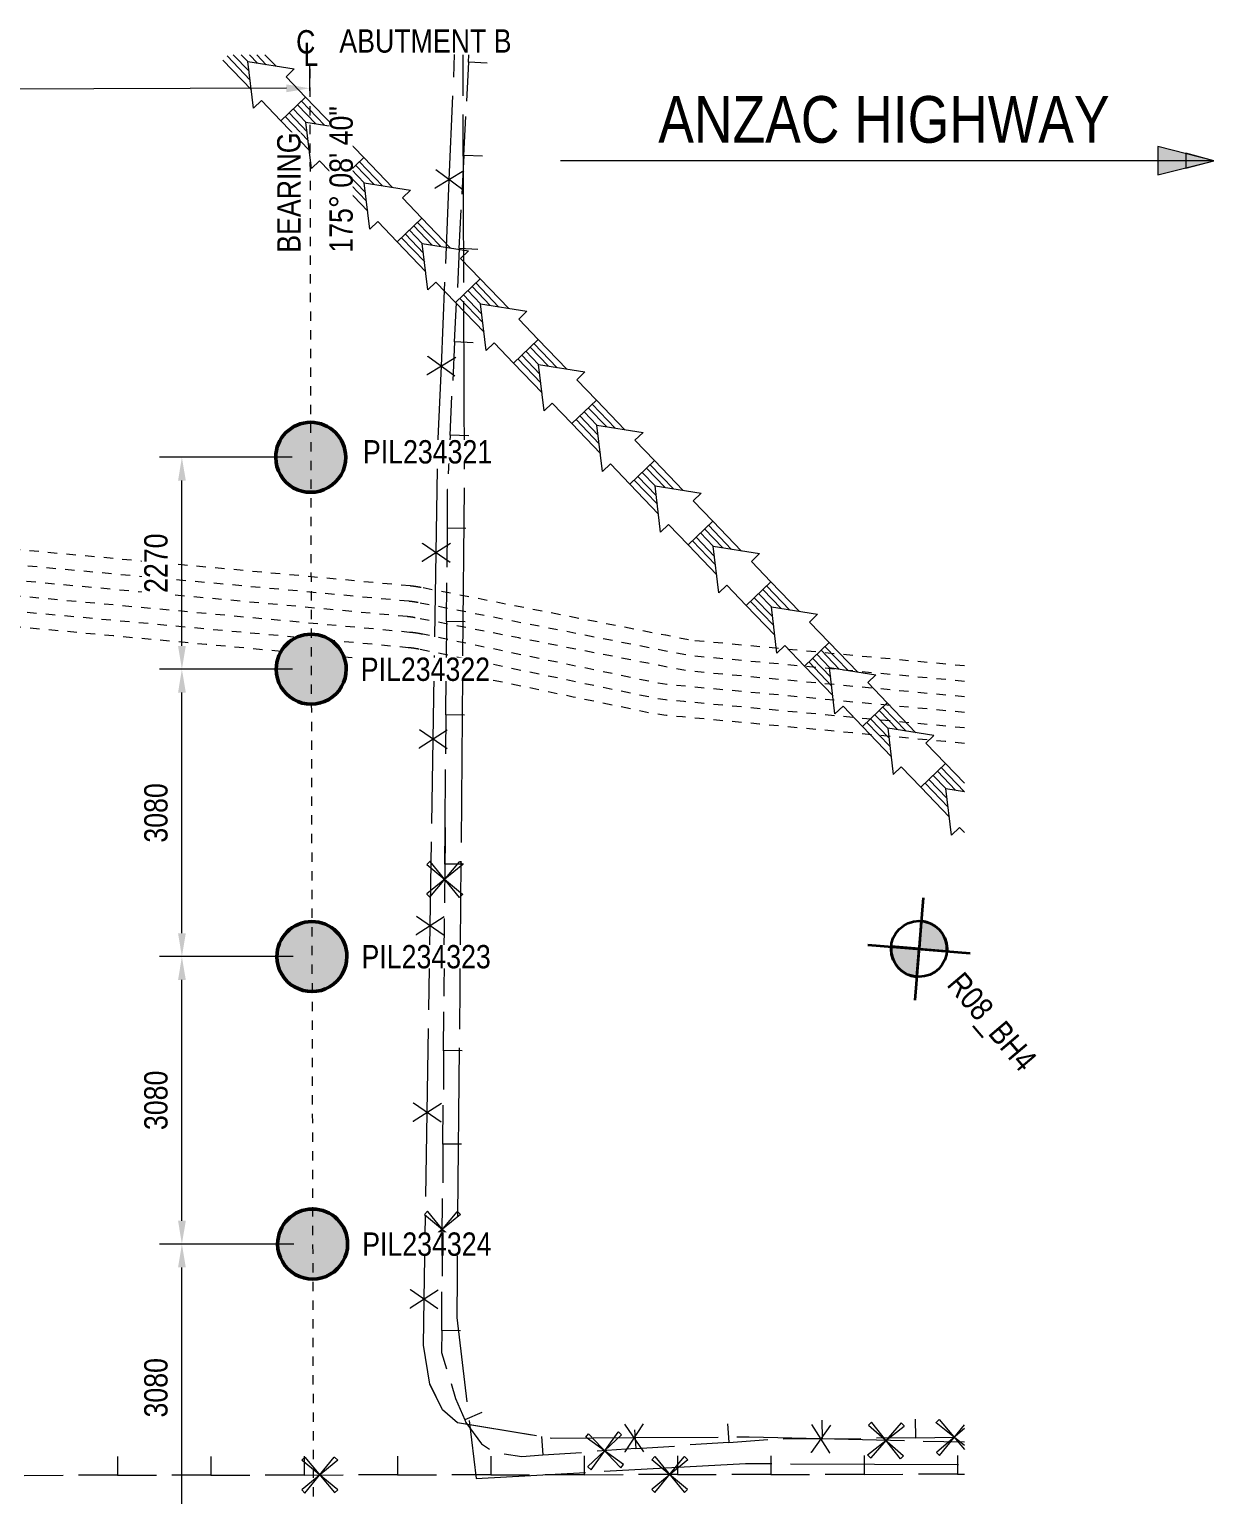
# Model space of a CAD drawing. Header units: metres. Extents: x 565 to 597, y 2 to 1696.
# Drawn here: x 581.63 to 594.33, y 1678.86 to 1694.56 of the extents above; entities that cross this region are included whole.
import ezdxf

# ---------------------------------------------------------------- set-up
doc = ezdxf.new("R2010")
doc.units = ezdxf.units.M
for name, pattern in [('Dashed', [0.0075, 0.005, -0.0025]), ('JacobsDash', [0.0045, 0.003, -0.0015]), ('JacobsGridLine', [0.0145, 0.01, -0.001, 0.0025, -0.001])]:
    doc.linetypes.add(name, pattern=pattern)
doc.layers.get('Defpoints').update_dxf_attribs({"color": 41})
for name, color, linetype, lineweight in [('D-BDGE-FNDN', 7, 'Continuous', 50), ('D-BDGE-FNDN-PILE-CONC', 7, 'Continuous', 50), ('D-ENHA-GEN-LINE', 7, 'Continuous', 9), ('D-ENHA-GEN-LINE-GRIDS', 7, 'Continuous', 9), ('D-ENHA-TEXT', 7, 'Continuous', 9), ('D-ENHA-TEXT-DIMS', 7, 'Continuous', 9), ('D-ENHA-TEXT-TAG', 7, 'Continuous', 18)]:
    doc.layers.add(name, color=color, linetype=linetype, lineweight=lineweight)
doc.styles.add('Arial Narrow_1', font='ARIALN.TTF', dxfattribs={"height": 0.25})
doc.styles.add('Arial Narrow_2', font='ARIALN.TTF', dxfattribs={"height": 0.0025})
doc.styles.add('Arial Narrow_3', font='ARIALN.TTF', dxfattribs={"height": 0.5})
doc.dimstyles.new('Dimension_Standard_O__mm_', dxfattribs={"dimscale": 0.3048, "dimtxt": 0.255858, "dimasz": 0.82021, "dimexe": 0.787402, "dimexo": 0.492126, "dimgap": 0.492126, "dimtad": 1, "dimdec": 0, "dimlfac": 1000, "dimzin": 0, "dimdsep": 46, "dimtxsty": 'Arial Narrow_1', "dimsah": 1, "dimcen": 0.09, "dimaunit": 1, "dimadec": 4, "dimazin": 0, "dimtfac": 1, "dimtdec": 4, "dimtix": 1, "dimtmove": 0, "dimatfit": 3, "dimfxl": 1, "dimtvp": 1, "dimtfill": 1, "dimtolj": 1, "dimtzin": 0, "dimlwd": 18, "dimlwe": 18, "dimarcsym": 2})

# ---------------------------------------------------------------- blocks, each defined once
blk = doc.blocks.new('SymbolBorehole - ExistingBorehole-26478556-DRG-2871051 - FOUNDATION LAYOUT')
at = {"layer": 'D-ENHA-GEN-LINE', "lineweight": 18, "true_color": 0x808080}
h = blk.add_hatch(color=8, dxfattribs=at)
edge = h.paths.add_edge_path()
edge.add_line((0, 0), (-0.003, 0))
edge.add_arc((0, 0), 0.003, 90, 180, ccw=False)
edge.add_line((0, 0.003), (0, 0))
h = blk.add_hatch(color=8, dxfattribs=at)
edge = h.paths.add_edge_path()
edge.add_line((0, 0), (-0.003, 0))
edge.add_arc((0, 0), 0.003, 90, 180, ccw=False)
edge.add_line((0, 0.003), (0, 0))
h = blk.add_hatch(color=8, dxfattribs=at)
edge = h.paths.add_edge_path()
edge.add_line((0, 0), (0.003, 0))
edge.add_arc((0, 0), 0.003, 270, 360, ccw=False)
edge.add_line((0, -0.003), (0, 0))
h = blk.add_hatch(color=8, dxfattribs=at)
edge = h.paths.add_edge_path()
edge.add_line((0, 0), (0.003, 0))
edge.add_arc((0, 0), 0.003, 270, 360, ccw=False)
edge.add_line((0, -0.003), (0, 0))
at = {"layer": 'D-ENHA-GEN-LINE', "color": 8, "lineweight": 35, "true_color": 0x808080}
for p, q in [((0, -0.0055), (0, 0.0055)), ((0, -0.0055), (0, 0.0055)), ((0, 0), (0, 0.003)), ((0, 0), (0, 0.003)), ((-0.0055, 0), (0.0055, 0)), ((-0.0055, 0), (0.0055, 0)), ((-0.003, 0), (0, 0)), ((-0.003, 0), (0, 0)), ((0, 0), (0, -0.003)), ((0.003, 0), (0, 0)), ((0, 0), (0, -0.003)), ((0.003, 0), (0, 0))]:
    blk.add_line(p, q, dxfattribs=at)
blk.add_circle((0, 0), 0.003, dxfattribs=at)
blk.add_circle((0, 0), 0.003, dxfattribs=at)
for start, end in [(90, 180), (90, 180), (270, 360), (270, 360)]:
    blk.add_arc((0, 0), 0.003, start, end, dxfattribs=at)
blk = doc.blocks.new('T2DPAA-T2D-PWA-GE-M2D-101001_Boreholes_rvt-1-DRG-2871051 - FOUNDATION LAYOUT')
at = {"layer": 'D-ENHA-GEN-LINE', "color": 8, "lineweight": 5, "true_color": 0x808080, "xscale": 99.99999999999997, "yscale": 99.99999999999997, "zscale": 99.99999999999997, "rotation": 265.2854515609577}
blk.add_blockref('SymbolBorehole - ExistingBorehole-26478556-DRG-2871051 - FOUNDATION LAYOUT', (591.169, 1684.711), dxfattribs=at)
at = {"layer": 'D-ENHA-GEN-LINE', "color": 8, "lineweight": 18, "true_color": 0x808080, "insert": (591.647, 1684.485), "char_height": 0.25, "width": 1.49916, "attachment_point": 1, "rotation": 310.2855, "style": 'Arial Narrow_1'}
blk.add_mtext('R08_BH4', dxfattribs=at)
blk = doc.blocks.new('T2DPAA-T2D-PWA-SU-M2D-000003_250_dwg-40806560-DRG-2871051 - FOUNDATION LAYOUT')
at = {"color": 23, "lineweight": 18, "true_color": 0xd58888}
for p, q in [((30.53, 1602.635), (30.52, 1602.876)), ((37.186, 1588.506), (36.746, 1588.48))]:
    blk.add_line(p, q, dxfattribs=at)
at = {"color": 161, "lineweight": 18, "true_color": 0x88a5ff}
for p, q in [((30.607, 1602.883), (30.645, 1602.442)), ((30.662, 1602.243), (30.816, 1600.449)), ((30.833, 1600.25), (30.988, 1598.457)), ((31.003, 1598.257), (31.135, 1596.462)), ((31.15, 1596.263), (31.282, 1594.468)), ((31.297, 1594.268), (31.429, 1592.473)), ((31.443, 1592.274), (31.575, 1590.478)), ((35.349, 1588.124), (37.144, 1588.264))]:
    blk.add_line(p, q, dxfattribs=at)
at = {"color": 31, "lineweight": 18, "true_color": 0xffc388}
for p, q in [((30.674, 1602.807), (30.688, 1602.391)), ((30.707, 1601.808), (30.721, 1601.391)), ((30.74, 1600.809), (30.754, 1600.392)), ((30.773, 1599.809), (30.787, 1599.393)), ((30.806, 1598.81), (30.82, 1598.393)), ((30.932, 1596.814), (30.964, 1596.399)), ((31.008, 1595.817), (31.039, 1595.402)), ((31.128, 1594.224), (31.16, 1593.808)), ((31.204, 1593.226), (31.235, 1592.811)), ((31.279, 1592.229), (31.311, 1591.814)), ((31.355, 1591.232), (31.386, 1590.817)), ((31.43, 1590.235), (31.462, 1589.82)), ((35.664, 1588.418), (36.078, 1588.457)), ((36.659, 1588.512), (37.074, 1588.551)), ((34.671, 1588.298), (35.083, 1588.361)), ((33.683, 1588.149), (34.095, 1588.211)), ((37.139, 1588.159), (37.214, 1588.165)), ((35.146, 1587.992), (35.562, 1588.027)), ((36.143, 1588.075), (36.558, 1588.11)), ((33.153, 1587.825), (33.569, 1587.86)), ((34.15, 1587.909), (34.565, 1587.943)), ((31.161, 1587.659), (31.576, 1587.693)), ((32.157, 1587.742), (32.572, 1587.777)), ((29.168, 1587.492), (29.583, 1587.527)), ((30.164, 1587.575), (30.579, 1587.61)), ((27.175, 1587.325), (27.59, 1587.36)), ((28.171, 1587.409), (28.586, 1587.443))]:
    blk.add_line(p, q, dxfattribs=at)
at = {"color": 31, "lineweight": 18, "true_color": 0xffc388, "flags": 128}
for points in [[(30.874, 1602.814), (30.676, 1602.807), (30.674, 1602.807), (30.671, 1602.888)], [(30.907, 1601.815), (30.709, 1601.808), (30.707, 1601.808), (30.693, 1602.224)], [(30.94, 1600.815), (30.742, 1600.809), (30.74, 1600.809), (30.726, 1601.225)], [(30.973, 1599.816), (30.775, 1599.809), (30.773, 1599.809), (30.759, 1600.226)], [(31.006, 1598.816), (30.808, 1598.81), (30.806, 1598.81), (30.792, 1599.226)], [(30.825, 1598.227), (30.825, 1598.225), (30.857, 1597.811), (30.888, 1597.396)], [(31.056, 1597.826), (30.858, 1597.811), (30.857, 1597.811)], [(31.132, 1596.829), (30.934, 1596.814), (30.932, 1596.814), (30.901, 1597.23)], [(31.207, 1595.832), (31.009, 1595.817), (31.008, 1595.817), (30.976, 1596.233)], [(31.328, 1594.239), (31.13, 1594.224), (31.128, 1594.224), (31.099, 1594.613), (31.052, 1595.235)], [(31.403, 1593.242), (31.205, 1593.227), (31.204, 1593.226), (31.172, 1593.642)], [(31.479, 1592.244), (31.281, 1592.23), (31.279, 1592.229), (31.248, 1592.645)], [(31.554, 1591.247), (31.356, 1591.232), (31.355, 1591.232), (31.323, 1591.648)], [(31.63, 1590.25), (31.432, 1590.235), (31.43, 1590.235), (31.399, 1590.651)], [(31.705, 1589.253), (31.507, 1589.238), (31.506, 1589.238), (31.474, 1589.654)], [(31.506, 1589.238), (31.523, 1589.005), (31.591, 1588.835)], [(31.652, 1588.68), (31.713, 1588.526), (31.831, 1588.305), (31.845, 1588.279), (32.031, 1588.063), (32.122, 1588.015)], [(35.645, 1588.618), (35.664, 1588.42), (35.664, 1588.418), (35.249, 1588.38)], [(36.641, 1588.711), (36.659, 1588.513), (36.659, 1588.512), (36.244, 1588.473)], [(34.641, 1588.496), (34.671, 1588.3), (34.671, 1588.298), (34.259, 1588.236)], [(32.008, 1588.399), (31.833, 1588.305), (31.831, 1588.305)], [(33.653, 1588.347), (33.682, 1588.15), (33.683, 1588.149), (33.271, 1588.086)], [(37.123, 1588.358), (37.139, 1588.16), (37.139, 1588.159), (36.724, 1588.124)], [(32.664, 1588.197), (32.694, 1588.001), (32.694, 1587.999)], [(35.13, 1588.191), (35.146, 1587.994), (35.146, 1587.992), (34.731, 1587.957)], [(36.126, 1588.275), (36.143, 1588.077), (36.143, 1588.075), (35.728, 1588.041)], [(32.28, 1587.977), (32.472, 1587.966), (32.694, 1587.999), (33.106, 1588.061)], [(33.137, 1588.025), (33.153, 1587.827), (33.153, 1587.825), (32.738, 1587.791)], [(34.133, 1588.108), (34.15, 1587.91), (34.15, 1587.909), (33.735, 1587.874)], [(31.144, 1587.858), (31.16, 1587.66), (31.161, 1587.659), (30.745, 1587.624)], [(32.14, 1587.941), (32.157, 1587.744), (32.157, 1587.742), (31.742, 1587.707)], [(29.151, 1587.691), (29.167, 1587.494), (29.168, 1587.492), (28.752, 1587.457)], [(30.147, 1587.775), (30.164, 1587.577), (30.164, 1587.575), (29.749, 1587.541)], [(28.154, 1587.608), (28.171, 1587.41), (28.171, 1587.409), (27.756, 1587.374)]]:
    blk.add_lwpolyline(points, dxfattribs=at)
at = {"color": 23, "lineweight": 18, "true_color": 0xd58888, "flags": 128}
for points in [[(30.609, 1600.637), (30.573, 1601.536), (30.538, 1602.435)], [(30.719, 1601.643), (30.43, 1601.432), (30.428, 1601.43)], [(30.727, 1601.441), (30.422, 1601.629), (30.42, 1601.631)], [(30.689, 1598.638), (30.686, 1598.684), (30.653, 1599.538), (30.617, 1600.437)], [(30.806, 1599.443), (30.501, 1599.63), (30.499, 1599.632)], [(30.798, 1599.644), (30.509, 1599.434), (30.507, 1599.431)], [(30.822, 1596.643), (30.762, 1597.541), (30.703, 1598.439)], [(30.918, 1597.45), (30.608, 1597.629), (30.606, 1597.632)], [(30.905, 1597.651), (30.621, 1597.433), (30.619, 1597.43)], [(30.954, 1594.647), (30.894, 1595.545), (30.835, 1596.443)], [(31.051, 1595.455), (30.74, 1595.634), (30.738, 1595.636)], [(31.037, 1595.656), (30.753, 1595.437), (30.751, 1595.435)], [(31.086, 1592.652), (31.026, 1593.55), (30.967, 1594.448)], [(31.183, 1593.459), (30.873, 1593.638), (30.87, 1593.64)], [(31.169, 1593.66), (30.886, 1593.442), (30.883, 1593.439)], [(31.218, 1590.656), (31.159, 1591.554), (31.099, 1592.452)], [(31.315, 1591.463), (31.005, 1591.642), (31.002, 1591.645)], [(31.302, 1591.664), (31.018, 1591.446), (31.016, 1591.444)], [(31.428, 1588.655), (31.323, 1589.065), (31.291, 1589.558), (31.231, 1590.456)], [(31.447, 1589.468), (31.137, 1589.647), (31.134, 1589.649)], [(31.434, 1589.669), (31.15, 1589.45), (31.148, 1589.448)], [(32.559, 1588.2), (31.755, 1588.267), (31.585, 1588.394), (31.428, 1588.655)], [(36.547, 1588.469), (35.648, 1588.416), (34.883, 1588.372), (34.75, 1588.36)], [(35.539, 1588.56), (35.755, 1588.275), (35.758, 1588.272)], [(35.74, 1588.572), (35.559, 1588.263), (35.556, 1588.261)], [(34.551, 1588.342), (33.654, 1588.261), (32.776, 1588.183), (32.758, 1588.184)], [(33.541, 1588.402), (33.766, 1588.123), (33.768, 1588.121)], [(33.741, 1588.42), (33.57, 1588.105), (33.567, 1588.103)]]:
    blk.add_lwpolyline(points, dxfattribs=at)
at = {"color": 161, "lineweight": 18, "true_color": 0x88a5ff, "flags": 128}
for points in [[(31.59, 1590.279), (31.655, 1589.391), (31.838, 1588.5)], [(31.878, 1588.304), (32.004, 1587.691), (33.167, 1587.851)], [(33.365, 1587.879), (34.867, 1588.087), (35.15, 1588.109)]]:
    blk.add_lwpolyline(points, dxfattribs=at)
blk = doc.blocks.new('T2DPAA-T2D-PWA-SU-M2D-000001_ExistingUtilities_rvt-1-DRG-2871051 - FOUNDATION LAYOUT')
at = {"color": 9, "lineweight": 18, "true_color": 0xc3c3c3, "rotation": 355.285451560958}
blk.add_blockref('T2DPAA-T2D-PWA-SU-M2D-000003_250_dwg-40806560-DRG-2871051 - FOUNDATION LAYOUT', (424.033, 99.349), dxfattribs=at)
blk = doc.blocks.new('T2DPAA-T2D-C3S-SD-M2D-100010_250_dwg-40816791-DRG-2871051 - FOUNDATION LAYOUT')
at = {"lineweight": 18}
for p, q in [((280.252, -97.983), (280.067, -97.82)), ((280.336, -97.889), (280.242, -97.806)), ((280.431, -97.898), (280.32, -97.799)), ((280.536, -97.906), (280.407, -97.792)), ((280.294, -98.18), (279.962, -97.887)), ((280.273, -98.077), (280.004, -97.839)), ((281.106, -98.493), (280.837, -98.256)), ((281.211, -98.502), (280.879, -98.209)), ((280.947, -98.673), (280.679, -98.435)), ((280.927, -98.579), (280.716, -98.393)), ((281.01, -98.484), (280.8, -98.298)), ((280.969, -98.776), (280.637, -98.483)), ((281.685, -99.08), (281.474, -98.894)), ((281.78, -99.089), (281.511, -98.852)), ((281.885, -99.098), (281.553, -98.804)), ((281.643, -99.372), (281.311, -99.079)), ((281.622, -99.268), (281.353, -99.031)), ((281.601, -99.175), (281.39, -98.989)), ((282.359, -99.676), (282.149, -99.49)), ((282.455, -99.685), (282.186, -99.448)), ((282.56, -99.694), (282.228, -99.4)), ((282.318, -99.968), (281.986, -99.674)), ((282.296, -99.864), (282.028, -99.627)), ((282.276, -99.771), (282.065, -99.585)), ((283.234, -100.289), (282.902, -99.996)), ((282.95, -100.367), (282.739, -100.181)), ((283.034, -100.272), (282.823, -100.086)), ((283.129, -100.281), (282.861, -100.044)), ((282.992, -100.563), (282.66, -100.27)), ((282.971, -100.46), (282.702, -100.223)), ((283.804, -100.877), (283.535, -100.639)), ((283.909, -100.885), (283.577, -100.592)), ((283.625, -100.963), (283.414, -100.776)), ((283.709, -100.868), (283.498, -100.681)), ((283.667, -101.159), (283.335, -100.866)), ((283.646, -101.056), (283.377, -100.818)), ((284.383, -101.463), (284.172, -101.277)), ((284.478, -101.472), (284.21, -101.235)), ((284.583, -101.481), (284.251, -101.188)), ((284.32, -101.652), (284.051, -101.414)), ((284.299, -101.558), (284.089, -101.372)), ((284.341, -101.755), (284.009, -101.462)), ((285.058, -102.059), (284.847, -101.873)), ((285.153, -102.068), (284.884, -101.831)), ((285.258, -102.077), (284.926, -101.784)), ((285.016, -102.351), (284.684, -102.058)), ((284.995, -102.247), (284.726, -102.01)), ((284.974, -102.154), (284.763, -101.968)), ((285.933, -102.673), (285.601, -102.379)), ((285.732, -102.655), (285.521, -102.469)), ((285.827, -102.664), (285.559, -102.427)), ((285.691, -102.947), (285.359, -102.653)), ((285.669, -102.843), (285.4, -102.606)), ((285.648, -102.75), (285.438, -102.564)), ((286.607, -103.268), (286.275, -102.975)), ((286.323, -103.346), (286.112, -103.16)), ((286.407, -103.251), (286.196, -103.065)), ((286.502, -103.26), (286.233, -103.023)), ((286.365, -103.542), (286.033, -103.249)), ((286.344, -103.439), (286.075, -103.202)), ((287.177, -103.856), (286.908, -103.618)), ((287.282, -103.864), (286.95, -103.571)), ((286.998, -103.942), (286.787, -103.755)), ((287.081, -103.847), (286.871, -103.66)), ((287.04, -104.138), (286.708, -103.845)), ((287.018, -104.035), (286.75, -103.797)), ((287.756, -104.442), (287.545, -104.256)), ((287.851, -104.452), (287.582, -104.214)), ((287.956, -104.46), (287.624, -104.167)), ((287.693, -104.631), (287.424, -104.393)), ((287.672, -104.537), (287.461, -104.351)), ((287.714, -104.734), (287.382, -104.441)), ((288.43, -105.038), (288.22, -104.852)), ((288.526, -105.047), (288.257, -104.81)), ((288.519, -104.957), (288.299, -104.763)), ((288.389, -105.33), (288.057, -105.037)), ((288.367, -105.226), (288.099, -104.989)), ((288.347, -105.133), (288.136, -104.947)), ((288.325, -105.03), (288.526, -105.045))]:
    blk.add_line(p, q, dxfattribs=at)
at = {"lineweight": 18, "flags": 128}
for points in [[(280.231, -97.88), (280.731, -97.919), (280.652, -98.009), (280.879, -98.209), (280.637, -98.483), (280.41, -98.283), (280.331, -98.372), (280.231, -97.88), (280.155, -97.813)], [(280.905, -98.476), (281.406, -98.515), (281.327, -98.604), (281.553, -98.804), (281.311, -99.078), (281.085, -98.878), (281.005, -98.968), (280.905, -98.476), (280.758, -98.346)], [(281.58, -99.072), (282.08, -99.111), (282.001, -99.2), (282.228, -99.4), (281.986, -99.674), (281.759, -99.474), (281.68, -99.564), (281.58, -99.072), (281.432, -98.941)], [(282.254, -99.668), (282.755, -99.706), (282.676, -99.796), (282.902, -99.996), (282.66, -100.27), (282.434, -100.07), (282.355, -100.16), (282.254, -99.668), (282.107, -99.537)], [(282.929, -100.263), (283.429, -100.302), (283.35, -100.392), (283.577, -100.592), (283.335, -100.866), (283.108, -100.666), (283.029, -100.755), (282.929, -100.263), (282.781, -100.133)], [(283.603, -100.859), (284.104, -100.898), (284.025, -100.988), (284.251, -101.188), (284.009, -101.462), (283.783, -101.262), (283.704, -101.351), (283.603, -100.859), (283.456, -100.729)], [(284.278, -101.455), (284.779, -101.494), (284.699, -101.583), (284.926, -101.783), (284.684, -102.057), (284.457, -101.857), (284.378, -101.947), (284.278, -101.455), (284.13, -101.325)], [(284.953, -102.051), (285.453, -102.09), (285.374, -102.179), (285.601, -102.379), (285.359, -102.653), (285.132, -102.453), (285.053, -102.543), (284.953, -102.051), (284.805, -101.921)], [(285.627, -102.647), (286.128, -102.685), (286.049, -102.775), (286.275, -102.975), (286.033, -103.249), (285.806, -103.049), (285.727, -103.139), (285.627, -102.647), (285.48, -102.516)], [(286.302, -103.242), (286.802, -103.281), (286.723, -103.371), (286.95, -103.571), (286.708, -103.845), (286.481, -103.645), (286.402, -103.734), (286.302, -103.242), (286.154, -103.112)], [(286.976, -103.838), (287.477, -103.877), (287.398, -103.967), (287.624, -104.167), (287.382, -104.441), (287.156, -104.241), (287.076, -104.33), (286.976, -103.838), (286.829, -103.708)], [(287.503, -104.304), (287.651, -104.434), (287.751, -104.926), (287.83, -104.836), (288.057, -105.036), (288.299, -104.762), (288.072, -104.562), (288.151, -104.473), (287.651, -104.434)], [(288.562, -105.483), (288.505, -105.432), (288.426, -105.522), (288.325, -105.03), (288.178, -104.9)]]:
    blk.add_lwpolyline(points, dxfattribs=at)
blk = doc.blocks.new('T2DPAA-T2D-PWC-SD-M2D-100001_ProposedDrainage_rvt-1-DRG-2871051 - FOUNDATION LAYOUT')
at = {"lineweight": 18, "rotation": 355.285451560958}
blk.add_blockref('T2DPAA-T2D-C3S-SD-M2D-100010_250_dwg-40816791-DRG-2871051 - FOUNDATION LAYOUT', (312.739, 1814.801), dxfattribs=at)
blk = doc.blocks.new('T2DPAA-T2D-C3S-TT-XRF-100101_dwg-40804724-DRG-2871051 - FOUNDATION LAYOUT')
at = {"color": 191, "linetype": 'Dashed', "lineweight": 18, "true_color": 0xbf7fff, "flags": 128}
for points in [[(257.611, -95.3), (257.61, -95.3), (253.842, -95.263), (248.842, -95.214), (247.636, -95.202), (247.607, -95.202)], [(263.598, -95.666), (260.645, -95.633), (260.661, -95.634), (260.381, -95.602), (260.378, -95.602), (260.251, -95.588), (258.851, -95.432), (257.727, -95.307)], [(257.609, -95.465), (257.608, -95.465), (253.84, -95.428), (248.841, -95.379), (247.635, -95.367)], [(257.607, -95.63), (257.606, -95.63), (253.839, -95.593), (248.839, -95.544), (247.633, -95.532)], [(263.612, -95.831), (260.643, -95.798), (260.362, -95.766), (260.36, -95.766), (260.233, -95.752), (258.833, -95.596), (257.709, -95.471)], [(257.655, -95.796), (257.648, -95.796), (257.644, -95.796), (257.485, -95.794), (256.485, -95.785), (255.485, -95.775), (254.485, -95.765), (253.485, -95.755), (252.485, -95.745), (251.485, -95.735), (250.485, -95.725), (249.485, -95.715), (248.485, -95.705), (247.746, -95.698), (247.662, -95.697), (247.547, -95.696)], [(263.625, -95.996), (260.641, -95.963), (260.624, -95.962), (260.344, -95.93), (260.342, -95.93), (260.214, -95.916), (258.815, -95.76), (257.691, -95.635)], [(256.443, -95.949), (255.483, -95.94), (254.483, -95.93), (253.483, -95.92), (252.483, -95.91), (251.483, -95.9), (250.483, -95.89), (249.483, -95.88), (248.483, -95.87), (247.744, -95.863), (247.661, -95.862), (247.546, -95.861)], [(263.639, -96.163), (263.465, -96.161), (262.465, -96.15), (261.465, -96.138), (260.637, -96.129), (260.636, -96.129), (260.52, -96.128), (260.465, -96.127), (260.437, -96.127), (260.344, -96.121), (259.49, -96.015), (258.497, -95.893), (257.786, -95.805), (257.781, -95.804)], [(256.288, -96.113), (255.481, -96.105), (254.481, -96.095), (253.481, -96.085), (252.482, -96.075), (251.482, -96.065), (250.482, -96.055), (249.482, -96.045), (248.482, -96.035), (247.743, -96.028), (247.659, -96.027), (247.544, -96.026)], [(257.653, -95.961), (257.646, -95.961), (257.642, -95.961), (257.483, -95.959), (256.814, -95.953)], [(263.653, -96.328), (263.463, -96.326), (262.463, -96.315), (261.463, -96.303), (260.635, -96.294), (260.634, -96.294), (260.518, -96.293), (260.463, -96.292), (260.435, -96.292), (260.324, -96.284), (259.47, -96.179), (258.477, -96.056), (257.766, -95.969), (257.762, -95.968)], [(257.652, -96.126), (257.644, -96.126), (257.64, -96.126), (257.481, -96.124), (256.966, -96.119)], [(263.666, -96.493), (263.461, -96.491), (262.461, -96.48), (261.461, -96.468), (260.633, -96.459), (260.633, -96.459), (260.517, -96.458), (260.461, -96.457), (260.433, -96.457), (260.304, -96.448), (259.449, -96.343), (258.457, -96.22), (257.746, -96.132), (257.742, -96.132)]]:
    blk.add_lwpolyline(points, dxfattribs=at)
at = {"color": 191, "linetype": 'Dashed', "lineweight": 18, "true_color": 0xbf7fff}
for centre, radius, start, end in [((257.598, -96.465), 1.165, 87.0637, 89.3899), ((257.598, -96.465), 1.165, 83.6488, 87.0637), ((257.598, -96.465), 1, 87.0637, 89.3899), ((257.598, -96.465), 1, 83.6488, 87.0637), ((257.598, -96.465), 0.835, 87.0637, 89.3899), ((257.598, -96.465), 0.835, 83.6488, 87.0637), ((257.643, -96.961), 1.165, 84.8749, 89.4298), ((257.643, -96.961), 1.165, 83.2114, 84.8749), ((257.643, -96.961), 1, 84.8749, 89.4298), ((257.643, -96.961), 1, 83.2114, 84.8749), ((257.643, -96.961), 0.835, 84.8749, 89.4298), ((257.643, -96.961), 0.835, 83.2114, 84.8749)]:
    blk.add_arc(centre, radius, start, end, dxfattribs=at)
blk = doc.blocks.new('T2DPAA-T2D-PWC-TT-M2D-100010_ProposedITS_rvt-1-DRG-2871051 - FOUNDATION LAYOUT')
at = {"color": 191, "lineweight": 18, "true_color": 0xbf7fff, "rotation": 355.285451560958}
blk.add_blockref('T2DPAA-T2D-C3S-TT-XRF-100101_dwg-40804724-DRG-2871051 - FOUNDATION LAYOUT', (336.812, 1804.751), dxfattribs=at)
blk = doc.blocks.new('T2DPAA-T2D-C3S-UT-XRF-100124_250_dwg-40819921-DRG-2871051 - FOUNDATION LAYOUT')
at = {"lineweight": 18}
for p, q in [((225.807, 76.758), (225.849, 76.204)), ((226.132, 72.465), (226.132, 72.465)), ((231.781, 70.695), (231.781, 70.695)), ((231.055, 70.602), (231.055, 70.602)), ((228.06, 70.243), (228.06, 70.243)), ((228.775, 70.046), (228.775, 70.046)), ((225.038, 69.734), (225.038, 69.734))]:
    blk.add_line(p, q, dxfattribs=at)
at = {"lineweight": 18, "flags": 128}
for points in [[(226.053, 76.059), (226.022, 76.024), (225.678, 76.381), (225.675, 76.384), (225.645, 76.349), (226.05, 76.062)], [(225.993, 76.408), (226.029, 76.378), (225.671, 76.034), (225.669, 76.03), (225.704, 76), (225.991, 76.405)], [(226.336, 72.32), (226.305, 72.285), (225.961, 72.642), (225.958, 72.645), (225.928, 72.609), (226.333, 72.323)], [(226.276, 72.669), (226.312, 72.638), (225.955, 72.294), (225.952, 72.291), (225.987, 72.26), (226.274, 72.666)], [(231.257, 70.453), (231.226, 70.418), (230.888, 70.782), (230.885, 70.785), (230.853, 70.75), (231.253, 70.456)], [(230.907, 70.4), (230.872, 70.431), (231.235, 70.769), (231.238, 70.772), (231.203, 70.803), (230.91, 70.403)], [(227.845, 70.372), (227.873, 70.41), (228.243, 70.079), (228.246, 70.077), (228.274, 70.114), (227.849, 70.37)], [(228.189, 70.458), (228.226, 70.43), (227.895, 70.06), (227.893, 70.057), (227.931, 70.029), (228.186, 70.454)], [(228.57, 70.189), (228.6, 70.225), (228.947, 69.87), (228.95, 69.868), (228.98, 69.903), (228.573, 70.187)], [(228.918, 70.252), (228.954, 70.221), (228.599, 69.875), (228.596, 69.871), (228.632, 69.841), (228.915, 70.248)], [(224.833, 69.877), (224.863, 69.912), (225.21, 69.558), (225.213, 69.555), (225.243, 69.591), (224.836, 69.874)], [(225.181, 69.939), (225.217, 69.909), (224.862, 69.562), (224.859, 69.559), (224.895, 69.528), (225.178, 69.936)]]:
    blk.add_lwpolyline(points, close=True, dxfattribs=at)
for points in [[(231.574, 70.836), (231.604, 70.872), (231.901, 70.575)], [(231.897, 70.615), (231.577, 70.833), (231.574, 70.836)], [(231.882, 70.797), (231.607, 70.521), (231.604, 70.518), (231.64, 70.488), (231.879, 70.839)], [(227.317, 70.341), (226.463, 70.411), (226.293, 70.538), (226.136, 70.799)]]:
    blk.add_lwpolyline(points, dxfattribs=at)
blk = doc.blocks.new('T2DPAA-T2D-PWC-UT-M2D-100001_ProposedUtilities_rvt-1-DRG-2871051 - FOUNDATION LAYOUT')
at = {"lineweight": 18, "rotation": 355.285451560958}
blk.add_blockref('T2DPAA-T2D-C3S-UT-XRF-100124_250_dwg-40819921-DRG-2871051 - FOUNDATION LAYOUT', (354.739, 1628.072), dxfattribs=at)
blk = doc.blocks.new('01_SFO_FRP_Pile_CastInPlace_CS - CAST-IN-PLACE PILE - 0750-7668704-DRG-2871051 - FOUNDATION LAYOUT')
at = {"layer": 'D-BDGE-FNDN', "linetype": 'JacobsDash', "lineweight": 18, "true_color": 0xc0c0c0}
blk.add_hatch(color=9, dxfattribs=at).paths.add_polyline_path([(0.375, 0), (0.369, 0.065), (0.352, 0.128), (0.325, 0.187), (0.287, 0.241), (0.241, 0.287), (0.187, 0.325), (0.128, 0.352), (0.065, 0.369), (0, 0.375), (-0.065, 0.369), (-0.128, 0.352), (-0.188, 0.325), (-0.241, 0.287), (-0.287, 0.241), (-0.325, 0.187), (-0.352, 0.128), (-0.369, 0.065), (-0.375, 0), (-0.369, -0.065), (-0.352, -0.128), (-0.325, -0.188), (-0.287, -0.241), (-0.241, -0.287), (-0.188, -0.325), (-0.128, -0.352), (-0.065, -0.369), (0, -0.375), (0.065, -0.369), (0.128, -0.352), (0.187, -0.325), (0.241, -0.287), (0.287, -0.241), (0.325, -0.188), (0.352, -0.128), (0.369, -0.065)])
at = {"layer": 'D-BDGE-FNDN-PILE-CONC'}
for start, end in [(90, 270), (270, 90)]:
    blk.add_arc((0, 0), 0.375, start, end, dxfattribs=at)
blk = doc.blocks.new('CS_Annot_Centreline Symbol1 - CS_Annot_Centreline Symbol 2-5308920-DRG-2871051 - FOUNDATION LAYOUT')
at = {"layer": 'D-ENHA-GEN-LINE', "char_height": 0.0025, "attachment_point": 1, "style": 'Arial Narrow_2'}
for s, insert, width in [('C  ', (-0.00119, 0.00463), 0.0044093), ('L', (-0.00041, 0.00329), 0.0019241)]:
    blk.add_mtext(s, dxfattribs=dict(at, insert=insert, width=width))
blk = doc.blocks.new('DIT_Annot_RoadDirection - Left Direction-5487943-DRG-2871051 - FOUNDATION LAYOUT')
at = {"layer": 'D-ENHA-GEN-LINE'}
for points in [[(0.006, 0.00153), (0.006, -0.00153), (0, 0)], [(0.003, 0.0008), (0.003, -0.0008), (0, 0)]]:
    blk.add_hatch(color=256, dxfattribs=at).paths.add_polyline_path(points)
for p, q in [((0.006, 0.00153), (0, 0)), ((0.003, 0.0008), (0, 0)), ((0, 0), (0.006, -0.00153)), ((0, 0), (0.07, 0)), ((0, 0), (0.003, -0.0008)), ((0.003, -0.0008), (0.003, 0.0008)), ((0.006, -0.00153), (0.006, 0.00153))]:
    blk.add_line(p, q, dxfattribs=at)
blk = doc.blocks.new('DIMBLOCK11-DRG-2871051 - FOUNDATION LAYOUT')
at = {"layer": 'D-ENHA-TEXT-DIMS', "color": 0, "lineweight": 18, "transparency": 16777216}
for p, q in [((584.45, 1689.979), (583.03, 1689.979)), ((583.27, 1687.958), (583.27, 1689.729)), ((584.456, 1687.708), (583.03, 1687.708))]:
    blk.add_line(p, q, dxfattribs=at)
at = {"layer": 'D-ENHA-TEXT-DIMS', "color": 0, "transparency": 16777216}
for points in [[(583.229, 1689.729), (583.312, 1689.729), (583.27, 1689.979)], [(583.229, 1687.958), (583.312, 1687.958), (583.27, 1687.708)]]:
    blk.add_solid(points, dxfattribs=at)
at = {"layer": 'Defpoints', "color": 0, "transparency": 16777216}
for p in [(583.27, 1689.979), (584.6, 1689.979), (584.606, 1687.708)]:
    blk.add_point(p, dxfattribs=at)
at = {"layer": 'D-ENHA-TEXT-DIMS', "color": 0, "lineweight": 18, "transparency": 16777216, "insert": (582.993, 1688.844), "char_height": 0.25, "width": 0.76026, "attachment_point": 5, "rotation": 90, "style": 'Arial Narrow_1', "bg_fill": 3, "box_fill_scale": 1.1, "bg_fill_color": 256, "bg_fill_true_color": 13158600, "bg_fill_transparency": 0}
blk.add_mtext('\\A1;2270', dxfattribs=at)
blk = doc.blocks.new('DIMBLOCK12-DRG-2871051 - FOUNDATION LAYOUT')
at = {"layer": 'D-ENHA-TEXT-DIMS', "color": 0, "lineweight": 18, "transparency": 16777216}
for p, q in [((584.456, 1687.708), (583.03, 1687.708)), ((583.27, 1684.878), (583.27, 1687.458)), ((584.464, 1684.628), (583.03, 1684.628))]:
    blk.add_line(p, q, dxfattribs=at)
at = {"layer": 'D-ENHA-TEXT-DIMS', "color": 0, "transparency": 16777216}
for points in [[(583.229, 1687.458), (583.312, 1687.458), (583.27, 1687.708)], [(583.229, 1684.878), (583.312, 1684.878), (583.27, 1684.628)]]:
    blk.add_solid(points, dxfattribs=at)
at = {"layer": 'Defpoints', "color": 0, "transparency": 16777216}
for p in [(583.27, 1687.708), (584.606, 1687.708), (584.614, 1684.628)]:
    blk.add_point(p, dxfattribs=at)
at = {"layer": 'D-ENHA-TEXT-DIMS', "color": 0, "lineweight": 18, "transparency": 16777216, "insert": (582.993, 1686.168), "char_height": 0.25, "width": 0.76026, "attachment_point": 5, "rotation": 90, "style": 'Arial Narrow_1', "bg_fill": 3, "box_fill_scale": 1.1, "bg_fill_color": 256, "bg_fill_true_color": 13158600, "bg_fill_transparency": 0}
blk.add_mtext('\\A1;3080', dxfattribs=at)
blk = doc.blocks.new('DIMBLOCK13-DRG-2871051 - FOUNDATION LAYOUT')
at = {"layer": 'D-ENHA-TEXT-DIMS', "color": 0, "lineweight": 18, "transparency": 16777216}
for p, q in [((584.464, 1684.628), (583.03, 1684.628)), ((583.27, 1681.798), (583.27, 1684.378)), ((584.471, 1681.548), (583.03, 1681.548))]:
    blk.add_line(p, q, dxfattribs=at)
at = {"layer": 'D-ENHA-TEXT-DIMS', "color": 0, "transparency": 16777216}
for points in [[(583.229, 1684.378), (583.312, 1684.378), (583.27, 1684.628)], [(583.229, 1681.798), (583.312, 1681.798), (583.27, 1681.548)]]:
    blk.add_solid(points, dxfattribs=at)
at = {"layer": 'Defpoints', "color": 0, "transparency": 16777216}
for p in [(583.27, 1684.628), (584.614, 1684.628), (584.621, 1681.548)]:
    blk.add_point(p, dxfattribs=at)
at = {"layer": 'D-ENHA-TEXT-DIMS', "color": 0, "lineweight": 18, "transparency": 16777216, "insert": (582.993, 1683.088), "char_height": 0.25, "width": 0.76026, "attachment_point": 5, "rotation": 90, "style": 'Arial Narrow_1', "bg_fill": 3, "box_fill_scale": 1.1, "bg_fill_color": 256, "bg_fill_true_color": 13158600, "bg_fill_transparency": 0}
blk.add_mtext('\\A1;3080', dxfattribs=at)
blk = doc.blocks.new('DIMBLOCK14-DRG-2871051 - FOUNDATION LAYOUT')
at = {"layer": 'D-ENHA-TEXT-DIMS', "color": 0, "lineweight": 18, "transparency": 16777216}
for p, q in [((584.471, 1681.548), (583.03, 1681.548)), ((583.27, 1678.719), (583.27, 1681.298)), ((584.479, 1678.469), (583.03, 1678.469))]:
    blk.add_line(p, q, dxfattribs=at)
at = {"layer": 'D-ENHA-TEXT-DIMS', "color": 0, "transparency": 16777216}
for points in [[(583.229, 1681.298), (583.312, 1681.298), (583.27, 1681.548)], [(583.229, 1678.719), (583.312, 1678.719), (583.27, 1678.469)]]:
    blk.add_solid(points, dxfattribs=at)
at = {"layer": 'Defpoints', "color": 0, "transparency": 16777216}
for p in [(583.27, 1681.548), (584.621, 1681.548), (584.629, 1678.469)]:
    blk.add_point(p, dxfattribs=at)
at = {"layer": 'D-ENHA-TEXT-DIMS', "color": 0, "lineweight": 18, "transparency": 16777216, "insert": (582.993, 1680.008), "char_height": 0.25, "width": 0.76026, "attachment_point": 5, "rotation": 90, "style": 'Arial Narrow_1', "bg_fill": 3, "box_fill_scale": 1.1, "bg_fill_color": 256, "bg_fill_true_color": 13158600, "bg_fill_transparency": 0}
blk.add_mtext('\\A1;3080', dxfattribs=at)
blk = doc.blocks.new('DIMBLOCK25-DRG-2871051 - FOUNDATION LAYOUT')
at = {"layer": 'D-ENHA-TEXT-DIMS', "color": 0, "lineweight": 18, "transparency": 16777216}
for p, q in [((576.741, 1693.887), (576.74, 1694.154)), ((584.641, 1693.906), (584.64, 1694.173)), ((584.391, 1693.933), (576.991, 1693.914))]:
    blk.add_line(p, q, dxfattribs=at)
at = {"layer": 'D-ENHA-TEXT-DIMS', "color": 0, "transparency": 16777216}
for points in [[(584.391, 1693.974), (584.391, 1693.891), (584.641, 1693.933)], [(576.991, 1693.956), (576.991, 1693.873), (576.741, 1693.914)]]:
    blk.add_solid(points, dxfattribs=at)
at = {"layer": 'Defpoints', "color": 0, "transparency": 16777216}
for p in [(576.741, 1693.914), (576.741, 1693.737), (584.641, 1693.756)]:
    blk.add_point(p, dxfattribs=at)
at = {"layer": 'D-ENHA-TEXT-DIMS', "color": 0, "lineweight": 18, "transparency": 16777216, "insert": (580.69, 1694.201), "char_height": 0.25, "width": 0.76026, "attachment_point": 5, "rotation": 0.1411, "style": 'Arial Narrow_1', "bg_fill": 3, "box_fill_scale": 1.1, "bg_fill_color": 256, "bg_fill_true_color": 13158600, "bg_fill_transparency": 0}
blk.add_mtext('\\A1;7900', dxfattribs=at)

msp = doc.modelspace()

# ---------------------------------------------------------------- linework, layer by layer
at = {"layer": 'D-ENHA-GEN-LINE-GRIDS', "linetype": 'JacobsGridLine', "lineweight": 18}
msp.add_line((584.6402, 1694.1425), (584.7386, 1654.2036), dxfattribs=at)

# ---------------------------------------------------------------- block references
at = {"color": 9, "lineweight": 5, "true_color": 0xc3c3c3}
msp.add_blockref('T2DPAA-T2D-PWA-SU-M2D-000001_ExistingUtilities_rvt-1-DRG-2871051 - FOUNDATION LAYOUT', (0, 0), dxfattribs=at)
at = {"lineweight": 5}
for name in ['T2DPAA-T2D-PWC-SD-M2D-100001_ProposedDrainage_rvt-1-DRG-2871051 - FOUNDATION LAYOUT', 'T2DPAA-T2D-PWC-UT-M2D-100001_ProposedUtilities_rvt-1-DRG-2871051 - FOUNDATION LAYOUT', 'T2DPAA-T2D-PWA-GE-M2D-101001_Boreholes_rvt-1-DRG-2871051 - FOUNDATION LAYOUT']:
    msp.add_blockref(name, (0, 0), dxfattribs=at)
at = {"color": 191, "lineweight": 5, "true_color": 0xbf7fff}
msp.add_blockref('T2DPAA-T2D-PWC-TT-M2D-100010_ProposedITS_rvt-1-DRG-2871051 - FOUNDATION LAYOUT', (0, 0), dxfattribs=at)
at = {"layer": 'D-BDGE-FNDN'}
for p, rotation in [((584.6504, 1689.9785), 90.14113475357492), ((584.656, 1687.7085), 90.14113475357492), ((584.6636, 1684.6285), 90.14113475357452), ((584.6712, 1681.5485), 90.14113475357452)]:
    msp.add_blockref('01_SFO_FRP_Pile_CastInPlace_CS - CAST-IN-PLACE PILE - 0750-7668704-DRG-2871051 - FOUNDATION LAYOUT', p, dxfattribs=dict(at, rotation=rotation))
at = {"layer": 'D-ENHA-GEN-LINE', "xscale": 100, "yscale": 100, "zscale": 100}
msp.add_blockref('CS_Annot_Centreline Symbol1 - CS_Annot_Centreline Symbol 2-5308920-DRG-2871051 - FOUNDATION LAYOUT', (584.6129, 1694.093), dxfattribs=at)
at = {"layer": 'D-ENHA-GEN-LINE', "xscale": 100, "yscale": 100, "zscale": 100, "rotation": 180}
msp.add_blockref('DIT_Annot_RoadDirection - Left Direction-5487943-DRG-2871051 - FOUNDATION LAYOUT', (594.3267, 1693.1571), dxfattribs=at)

# ---------------------------------------------------------------- next in the draw order: texts
at = {"layer": 'D-ENHA-GEN-LINE', "attachment_point": 1, "bg_fill": 3, "box_fill_scale": 1, "bg_fill_color": 256, "bg_fill_true_color": 13158600, "bg_fill_transparency": 0}
for s, insert, char_height, style in [('ABUTMENT B', (584.9574, 1694.5649), 0.25, 'Arial Narrow_1'), ('ANZAC HIGHWAY', (588.3754, 1693.8494), 0.5, 'Arial Narrow_3')]:
    msp.add_mtext(s, dxfattribs=dict(at, insert=insert, char_height=char_height, style=style))
at = {"layer": 'D-ENHA-TEXT', "char_height": 0.25, "attachment_point": 1, "rotation": 90, "style": 'Arial Narrow_1', "bg_fill": 3, "box_fill_scale": 1, "bg_fill_color": 256, "bg_fill_true_color": 13158600, "bg_fill_transparency": 0}
for s, insert in [('175° 08\' 40"', (584.8513, 1692.1708)), ('BEARING', (584.2913, 1692.1708))]:
    msp.add_mtext(s, dxfattribs=dict(at, insert=insert))
at = {"layer": 'D-ENHA-TEXT-TAG', "lineweight": 9, "char_height": 0.25, "attachment_point": 1, "style": 'Arial Narrow_1', "bg_fill": 3, "box_fill_scale": 1, "bg_fill_color": 256, "bg_fill_true_color": 13158600, "bg_fill_transparency": 0}
for s, insert in [('PIL234321', (585.2098, 1690.1624)), ('PIL234322', (585.187, 1687.8326)), ('PIL234323', (585.1946, 1684.7526)), ('PIL234324', (585.2022, 1681.6726))]:
    msp.add_mtext(s, dxfattribs=dict(at, insert=insert))

# ---------------------------------------------------------------- next in the draw order: dimensions: what is measured, and where the dimension line sits
at = {"layer": 'D-ENHA-TEXT-DIMS', "lineweight": 18}
for base, p1, p2, angle, override, picture, middle in [((576.7407, 1693.9137), (584.6411, 1693.7564), (576.7412, 1693.737), 0.14113, {"dimpost": '<>', "dimfxl": 7.9}, 'DIMBLOCK25-DRG-2871051 - FOUNDATION LAYOUT', (580.69, 1694.2011)), ((583.2703, 1689.9785), (584.606, 1687.7085), (584.6004, 1689.9785), 90, {"dimpost": '<>', "dimfxl": 2.270062}, 'DIMBLOCK11-DRG-2871051 - FOUNDATION LAYOUT', (582.9927, 1688.8435))]:
    dim = msp.add_linear_dim(base=base, p1=p1, p2=p2, angle=angle, dimstyle='Dimension_Standard_O__mm_', override=override, dxfattribs=at)
    dim.commit()
    dim.dimension.update_dxf_attribs({"geometry": picture, "text_midpoint": middle})

# ---------------------------------------------------------------- next in the draw order: dimensions: what is measured, and where the dimension line sits
dim = msp.add_linear_dim(base=(583.2703, 1687.7085), p1=(584.6136, 1684.6285), p2=(584.606, 1687.7085), angle=90, dimstyle='Dimension_Standard_O__mm_', override={"dimpost": '<>', "dimfxl": 3.08}, dxfattribs=at)
dim.commit()
dim.dimension.update_dxf_attribs({"geometry": 'DIMBLOCK12-DRG-2871051 - FOUNDATION LAYOUT', "text_midpoint": (582.9927, 1686.1685)})

# ---------------------------------------------------------------- next in the draw order: dimensions: what is measured, and where the dimension line sits
dim = msp.add_linear_dim(base=(583.2703, 1684.6285), p1=(584.6212, 1681.5485), p2=(584.6136, 1684.6285), angle=90, dimstyle='Dimension_Standard_O__mm_', override={"dimpost": '<>', "dimfxl": 3.08}, dxfattribs=at)
dim.commit()
dim.dimension.update_dxf_attribs({"geometry": 'DIMBLOCK13-DRG-2871051 - FOUNDATION LAYOUT', "text_midpoint": (582.9927, 1683.0885)})

# ---------------------------------------------------------------- next in the draw order: dimensions: what is measured, and where the dimension line sits
dim = msp.add_linear_dim(base=(583.2703, 1681.5485), p1=(584.6288, 1678.4685), p2=(584.6212, 1681.5485), angle=90, dimstyle='Dimension_Standard_O__mm_', override={"dimpost": '<>', "dimfxl": 3.08}, dxfattribs=at)
dim.commit()
dim.dimension.update_dxf_attribs({"geometry": 'DIMBLOCK14-DRG-2871051 - FOUNDATION LAYOUT', "text_midpoint": (582.9927, 1680.0085)})

doc.saveas('drawing.dxf')
